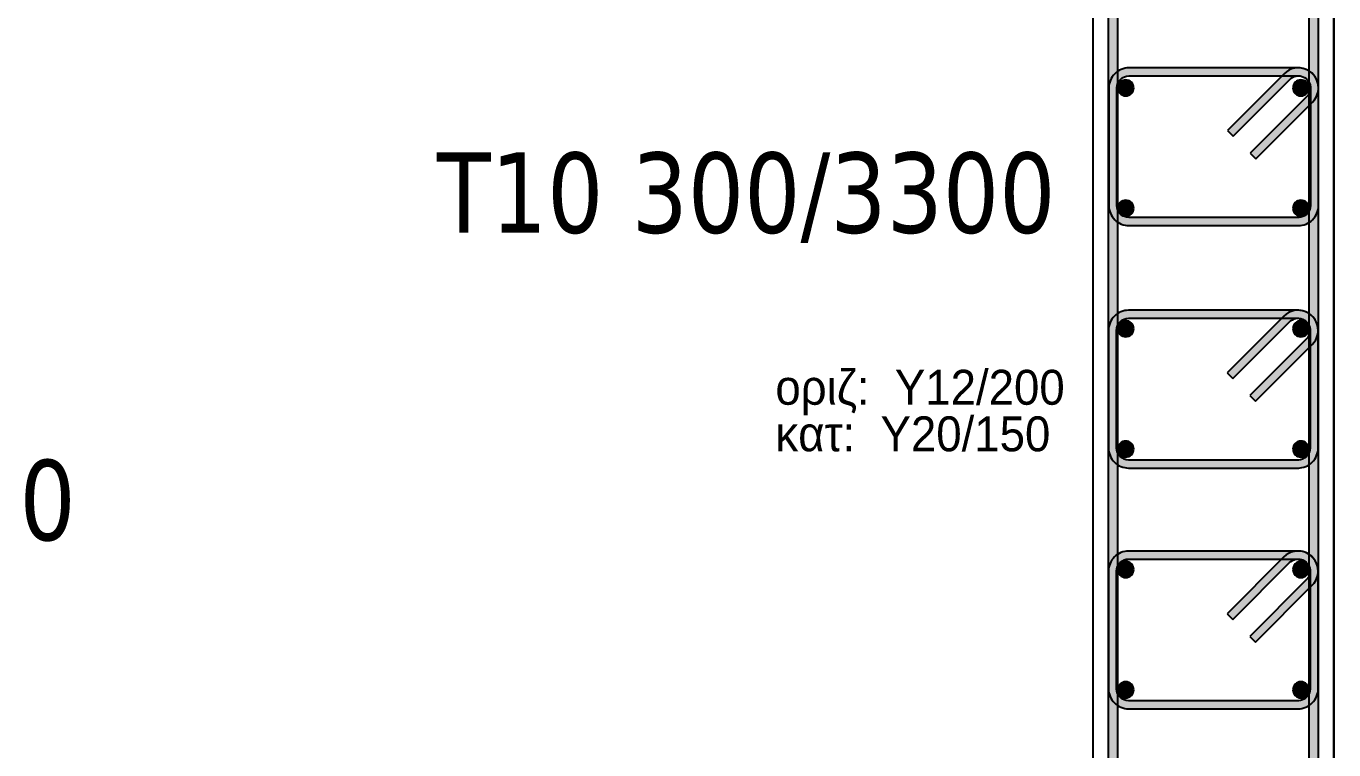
# Model space of a CAD drawing. Header units: millimetres. Extents: x -2171 to 1563, y -1758 to -1505.
# Drawn here: x -1766.68 to -1758.54, y -1605.69 to -1601.18 of the extents above; entities that cross this region are included whole.
import ezdxf

# ---------------------------------------------------------------- set-up
doc = ezdxf.new("R2010")
doc.units = ezdxf.units.MM
for name, color, linetype in [('Col_Det', 7, 'Continuous'), ('Col_Det_0', 7, 'Continuous'), ('Col_Det_Fill', 7, 'Continuous'), ('DIASTASEIS', 7, 'Continuous'), ('pinakaki', 153, 'Continuous')]:
    doc.layers.add(name, color=color, linetype=linetype)
doc.styles.add('S1Arl22_b_934_161', font='arial.ttf', dxfattribs={"width": 0.933629, "height": 0.002175})
doc.styles.get("Standard").update_dxf_attribs({"font": 'tahoma.ttf'})

# ---------------------------------------------------------------- blocks, each defined once
blk = doc.blocks.new('LINK 1')
at = {"layer": 'Col_Det_Fill'}
for points in [[(0.2181, -0.2502), (0.2181, -0.2002, 0.414214), (0.0931, -0.3252), (0.1431, -0.3252, -0.414214)], [(1.2711, -0.2502), (1.2711, -0.2002), (0.2114, -0.2002), (0.2114, -0.2502)], [(1.2193, -0.2721), (1.1839, -0.2368), (0.8304, -0.5903), (0.8657, -0.6257)], [(1.3473, -0.3252), (1.3973, -0.3252, 0.668179), (1.1839, -0.2368), (1.2193, -0.2721, -0.668179)], [(1.3253, -0.3782), (1.3607, -0.4136, 0.668179), (1.2723, -0.2002), (1.2723, -0.2502, -0.668179)], [(0.1431, -0.3252), (0.0931, -0.3252), (0.0931, -1.0566), (0.1431, -1.0566)], [(1.3473, -1.0579), (1.3973, -1.0579), (1.3973, -0.3252), (1.3473, -0.3252)], [(0.9718, -0.7318), (1.0071, -0.7671), (1.3607, -0.4136), (1.3253, -0.3782)], [(0.1431, -1.0579), (0.0931, -1.0579, 0.414214), (0.2181, -1.1829), (0.2181, -1.1329, -0.414214)], [(1.2723, -1.1329), (1.2723, -1.1829, 0.414214), (1.3973, -1.0579), (1.3473, -1.0579, -0.414214)], [(0.2171, -1.1329), (0.2171, -1.1829), (1.2745, -1.1829), (1.2745, -1.1329)]]:
    blk.add_hatch(color=252, dxfattribs=at).paths.add_polyline_path(points)
at = {"layer": 'Col_Det', "color": 7}
for points in [[(0.2181, -0.2002, 0.414214), (0.0931, -0.3252)], [(1.3973, -0.3252, 0.668179), (1.1839, -0.2368)], [(1.3607, -0.4136, 0.668179), (1.2723, -0.2002)], [(0.1431, -0.3252, -0.414214), (0.2181, -0.2502, -0.414214)], [(1.2193, -0.2721, -0.668179), (1.3473, -0.3252, -0.668179)], [(1.2723, -0.2502, -0.668179), (1.3253, -0.3782, -0.668179)], [(0.0931, -1.0579, 0.414214), (0.2181, -1.1829)], [(0.2181, -1.1329, -0.414214), (0.1431, -1.0579, -0.414214)], [(1.2723, -1.1829, 0.414214), (1.3973, -1.0579)], [(1.3473, -1.0579, -0.414214), (1.2723, -1.1329, -0.414214)]]:
    blk.add_lwpolyline(points, format="xyb", dxfattribs=at)
for points in [[(1.2778, -0.2002), (0.2181, -0.2002)], [(1.1839, -0.2368), (0.8304, -0.5903)], [(0.0931, -0.3252), (0.0931, -1.0579)], [(0.1431, -1.0579), (0.1431, -0.3252)], [(0.2181, -0.2502), (1.2778, -0.2502)], [(0.8657, -0.6257), (1.2193, -0.2721)], [(1.3473, -0.3252), (1.3473, -1.0579)], [(1.3973, -1.0579), (1.3973, -0.3252)], [(1.3253, -0.3782), (0.9718, -0.7318)], [(1.0071, -0.7671), (1.3607, -0.4136)], [(0.8304, -0.5903), (0.8657, -0.6257)], [(0.9718, -0.7318), (1.0071, -0.7671)], [(1.2778, -1.1329), (0.2181, -1.1329)], [(0.2181, -1.1829), (1.2778, -1.1829)]]:
    blk.add_lwpolyline(points, dxfattribs=at)

msp = doc.modelspace()

# ---------------------------------------------------------------- hatches: boundary and pattern name
at = {"layer": 'Col_Det_Fill'}
for color, points in [(252, [(-1759.8835, -1599.628), (-1759.9435, -1599.628), (-1759.9435, -1610.2518), (-1759.8835, -1610.2518)]), (252, [(-1758.6935, -1610.2518), (-1758.6335, -1610.2518), (-1758.6335, -1599.628), (-1758.6935, -1599.628)]), (252, [(-1759.8135, -1601.4902), (-1759.8135, -1601.4402, 0.414214), (-1759.9385, -1601.5652), (-1759.8885, -1601.5652, -0.414214)]), (252, [(-1758.7605, -1601.4902), (-1758.7605, -1601.4402), (-1759.8202, -1601.4402), (-1759.8202, -1601.4902)]), (252, [(-1758.8123, -1601.5121), (-1758.8477, -1601.4768), (-1759.2013, -1601.8303), (-1759.1659, -1601.8657)]), (252, [(-1758.6843, -1601.5652), (-1758.6343, -1601.5652, 0.668179), (-1758.8477, -1601.4768), (-1758.8123, -1601.5121, -0.668179)]), (252, [(-1758.7063, -1601.6182), (-1758.6709, -1601.6535, 0.668179), (-1758.7593, -1601.4402), (-1758.7593, -1601.4902, -0.668179)]), (252, [(-1759.8885, -1601.5652), (-1759.9385, -1601.5652), (-1759.9385, -1602.3652), (-1759.8885, -1602.3652)]), (133, [(-1759.8335, -1601.6153, 0.414214), (-1759.7835, -1601.5653, 0.414214), (-1759.8335, -1601.5153, 0.414214), (-1759.8835, -1601.5653, 0.414214)]), (133, [(-1758.7435, -1601.6153, 0.414214), (-1758.6935, -1601.5653, 0.414214), (-1758.7435, -1601.5153, 0.414214), (-1758.7935, -1601.5653, 0.414214)]), (252, [(-1758.6843, -1602.3652), (-1758.6343, -1602.3652), (-1758.6343, -1601.5652), (-1758.6843, -1601.5652)]), (252, [(-1759.0598, -1601.9717), (-1759.0245, -1602.0071), (-1758.6709, -1601.6535), (-1758.7063, -1601.6182)]), (252, [(-1759.8885, -1602.2978), (-1759.9385, -1602.2978, 0.414214), (-1759.8135, -1602.4228), (-1759.8135, -1602.3728, -0.414214)]), (133, [(-1759.8335, -1602.3652, 0.414214), (-1759.7835, -1602.3152, 0.414214), (-1759.8335, -1602.2652, 0.414214), (-1759.8835, -1602.3152, 0.414214)]), (133, [(-1758.7435, -1602.3652, 0.414214), (-1758.6935, -1602.3152, 0.414214), (-1758.7435, -1602.2652, 0.414214), (-1758.7935, -1602.3152, 0.414214)]), (252, [(-1758.7593, -1602.3728), (-1758.7593, -1602.4228, 0.414214), (-1758.6343, -1602.2978), (-1758.6843, -1602.2978, -0.414214)]), (252, [(-1759.8145, -1602.3728), (-1759.8145, -1602.4228), (-1758.7571, -1602.4228), (-1758.7571, -1602.3728)]), (133, [(-1759.8335, -1603.1151, 0.414214), (-1759.7835, -1603.0651, 0.414214), (-1759.8335, -1603.0151, 0.414214), (-1759.8835, -1603.0651, 0.414214)]), (133, [(-1758.7435, -1603.1151, 0.414214), (-1758.6935, -1603.0651, 0.414214), (-1758.7435, -1603.0151, 0.414214), (-1758.7935, -1603.0651, 0.414214)]), (133, [(-1759.8335, -1603.865, 0.414214), (-1759.7835, -1603.815, 0.414214), (-1759.8335, -1603.765, 0.414214), (-1759.8835, -1603.815, 0.414214)]), (133, [(-1758.7435, -1603.865, 0.414214), (-1758.6935, -1603.815, 0.414214), (-1758.7435, -1603.765, 0.414214), (-1758.7935, -1603.815, 0.414214)]), (133, [(-1759.8335, -1604.6149, 0.414214), (-1759.7835, -1604.5649, 0.414214), (-1759.8335, -1604.5149, 0.414214), (-1759.8835, -1604.5649, 0.414214)]), (133, [(-1758.7435, -1604.6149, 0.414214), (-1758.6935, -1604.5649, 0.414214), (-1758.7435, -1604.5149, 0.414214), (-1758.7935, -1604.5649, 0.414214)]), (133, [(-1759.8335, -1605.3648, 0.414214), (-1759.7835, -1605.3148, 0.414214), (-1759.8335, -1605.2648, 0.414214), (-1759.8835, -1605.3148, 0.414214)]), (133, [(-1758.7435, -1605.3648, 0.414214), (-1758.6935, -1605.3148, 0.414214), (-1758.7435, -1605.2648, 0.414214), (-1758.7935, -1605.3148, 0.414214)])]:
    msp.add_hatch(color=color, dxfattribs=at).paths.add_polyline_path(points)

# ---------------------------------------------------------------- linework, layer by layer
at = {"layer": 'Col_Det', "color": 7}
for points in [[(-1758.5385, -1613.1899), (-1758.5385, -1596.6899)], [(-1760.0385, -1597.9399), (-1760.0385, -1611.9399)], [(-1759.9435, -1599.628), (-1759.9435, -1610.2518)], [(-1759.8835, -1610.2518), (-1759.8835, -1599.628)], [(-1758.6935, -1599.628), (-1758.6935, -1610.2518)], [(-1758.6335, -1610.2518), (-1758.6335, -1599.628)], [(-1758.7538, -1601.4402), (-1759.8135, -1601.4402)], [(-1759.8135, -1601.4902), (-1758.7538, -1601.4902)], [(-1758.8477, -1601.4768), (-1759.2013, -1601.8303)], [(-1759.9385, -1601.5652), (-1759.9385, -1602.2978)], [(-1759.8885, -1602.2978), (-1759.8885, -1601.5652)], [(-1759.1659, -1601.8657), (-1758.8123, -1601.5121)], [(-1758.6843, -1601.5652), (-1758.6843, -1602.2978)], [(-1758.6343, -1602.2978), (-1758.6343, -1601.5652)], [(-1758.7063, -1601.6182), (-1759.0598, -1601.9717)], [(-1759.0245, -1602.0071), (-1758.6709, -1601.6535)], [(-1759.2013, -1601.8303), (-1759.1659, -1601.8657)], [(-1759.0598, -1601.9717), (-1759.0245, -1602.0071)], [(-1758.7538, -1602.3728), (-1759.8135, -1602.3728)], [(-1759.8135, -1602.4228), (-1758.7538, -1602.4228)]]:
    msp.add_lwpolyline(points, dxfattribs=at)
msp.add_lwpolyline([(-1770.0385, -1597.9399), (-1760.0385, -1597.9399), (-1760.0385, -1611.9399), (-1770.0385, -1611.9399)], close=True, dxfattribs=at)
for points in [[(-1759.8135, -1601.4402, 0.414214), (-1759.9385, -1601.5652)], [(-1759.8885, -1601.5652, -0.414214), (-1759.8135, -1601.4902, -0.414214)], [(-1758.6343, -1601.5652, 0.668179), (-1758.8477, -1601.4768)], [(-1758.8123, -1601.5121, -0.668179), (-1758.6843, -1601.5652, -0.668179)], [(-1758.6709, -1601.6535, 0.668179), (-1758.7593, -1601.4402)], [(-1758.7593, -1601.4902, -0.668179), (-1758.7063, -1601.6182, -0.668179)], [(-1759.8335, -1601.5153, 0.414214), (-1759.8835, -1601.5653, 0.414214)], [(-1759.8835, -1601.5653, 0.414214), (-1759.8335, -1601.6153, 0.414214)], [(-1759.7835, -1601.5653, 0.414214), (-1759.8335, -1601.5153, 0.414214)], [(-1759.8335, -1601.6153, 0.414214), (-1759.7835, -1601.5653, 0.414214)], [(-1758.7435, -1601.5153, 0.414214), (-1758.7935, -1601.5653, 0.414214)], [(-1758.7935, -1601.5653, 0.414214), (-1758.7435, -1601.6153, 0.414214)], [(-1758.6935, -1601.5653, 0.414214), (-1758.7435, -1601.5153, 0.414214)], [(-1758.7435, -1601.6153, 0.414214), (-1758.6935, -1601.5653, 0.414214)], [(-1759.9385, -1602.2978, 0.414214), (-1759.8135, -1602.4228)], [(-1759.8135, -1602.3728, -0.414214), (-1759.8885, -1602.2978, -0.414214)], [(-1759.8335, -1602.2652, 0.414214), (-1759.8835, -1602.3152, 0.414214)], [(-1759.8835, -1602.3152, 0.414214), (-1759.8335, -1602.3652, 0.414214)], [(-1759.7835, -1602.3152, 0.414214), (-1759.8335, -1602.2652, 0.414214)], [(-1759.8335, -1602.3652, 0.414214), (-1759.7835, -1602.3152, 0.414214)], [(-1758.7435, -1602.2652, 0.414214), (-1758.7935, -1602.3152, 0.414214)], [(-1758.7935, -1602.3152, 0.414214), (-1758.7435, -1602.3652, 0.414214)], [(-1758.7593, -1602.4228, 0.414214), (-1758.6343, -1602.2978)], [(-1758.6843, -1602.2978, -0.414214), (-1758.7593, -1602.3728, -0.414214)], [(-1758.6935, -1602.3152, 0.414214), (-1758.7435, -1602.2652, 0.414214)], [(-1758.7435, -1602.3652, 0.414214), (-1758.6935, -1602.3152, 0.414214)], [(-1759.8335, -1603.0151, 0.414214), (-1759.8835, -1603.0651, 0.414214)], [(-1759.7835, -1603.0651, 0.414214), (-1759.8335, -1603.0151, 0.414214)], [(-1758.7435, -1603.0151, 0.414214), (-1758.7935, -1603.0651, 0.414214)], [(-1758.6935, -1603.0651, 0.414214), (-1758.7435, -1603.0151, 0.414214)], [(-1759.8835, -1603.0651, 0.414214), (-1759.8335, -1603.1151, 0.414214)], [(-1759.8335, -1603.1151, 0.414214), (-1759.7835, -1603.0651, 0.414214)], [(-1758.7935, -1603.0651, 0.414214), (-1758.7435, -1603.1151, 0.414214)], [(-1758.7435, -1603.1151, 0.414214), (-1758.6935, -1603.0651, 0.414214)], [(-1759.8335, -1603.765, 0.414214), (-1759.8835, -1603.815, 0.414214)], [(-1759.7835, -1603.815, 0.414214), (-1759.8335, -1603.765, 0.414214)], [(-1758.7435, -1603.765, 0.414214), (-1758.7935, -1603.815, 0.414214)], [(-1758.6935, -1603.815, 0.414214), (-1758.7435, -1603.765, 0.414214)], [(-1759.8835, -1603.815, 0.414214), (-1759.8335, -1603.865, 0.414214)], [(-1759.8335, -1603.865, 0.414214), (-1759.7835, -1603.815, 0.414214)], [(-1758.7935, -1603.815, 0.414214), (-1758.7435, -1603.865, 0.414214)], [(-1758.7435, -1603.865, 0.414214), (-1758.6935, -1603.815, 0.414214)], [(-1759.8335, -1604.5149, 0.414214), (-1759.8835, -1604.5649, 0.414214)], [(-1759.7835, -1604.5649, 0.414214), (-1759.8335, -1604.5149, 0.414214)], [(-1758.7435, -1604.5149, 0.414214), (-1758.7935, -1604.5649, 0.414214)], [(-1758.6935, -1604.5649, 0.414214), (-1758.7435, -1604.5149, 0.414214)], [(-1759.8835, -1604.5649, 0.414214), (-1759.8335, -1604.6149, 0.414214)], [(-1759.8335, -1604.6149, 0.414214), (-1759.7835, -1604.5649, 0.414214)], [(-1758.7935, -1604.5649, 0.414214), (-1758.7435, -1604.6149, 0.414214)], [(-1758.7435, -1604.6149, 0.414214), (-1758.6935, -1604.5649, 0.414214)], [(-1759.8335, -1605.2648, 0.414214), (-1759.8835, -1605.3148, 0.414214)], [(-1759.8835, -1605.3148, 0.414214), (-1759.8335, -1605.3648, 0.414214)], [(-1759.7835, -1605.3148, 0.414214), (-1759.8335, -1605.2648, 0.414214)], [(-1759.8335, -1605.3648, 0.414214), (-1759.7835, -1605.3148, 0.414214)], [(-1758.7435, -1605.2648, 0.414214), (-1758.7935, -1605.3148, 0.414214)], [(-1758.7935, -1605.3148, 0.414214), (-1758.7435, -1605.3648, 0.414214)], [(-1758.6935, -1605.3148, 0.414214), (-1758.7435, -1605.2648, 0.414214)], [(-1758.7435, -1605.3648, 0.414214), (-1758.6935, -1605.3148, 0.414214)]]:
    msp.add_lwpolyline(points, format="xyb", dxfattribs=at)
at = {"layer": 'Col_Det_0', "color": 94}
msp.add_lwpolyline([(-1772.5385, -1596.6899), (-1758.5385, -1596.6899), (-1758.5385, -1614.4399), (-1772.5385, -1614.4399)], close=True, dxfattribs=at)

# ---------------------------------------------------------------- block references
at = {"layer": 'DIASTASEIS', "ltscale": 0.5}
for p in [(-1760.0336, -1602.7502), (-1760.0336, -1604.25)]:
    msp.add_blockref('LINK 1', p, dxfattribs=at)

# ---------------------------------------------------------------- texts
at = {"layer": 'Col_Det', "color": 7, "style": 'S1Arl22_b_934_161', "width": 0.933629}
for s, p in [('οριζ:  Y12/200', (-1762.0137, -1603.5388)), ('κατ:  Y20/150', (-1762.0137, -1603.8288))]:
    msp.add_text(s, height=0.2175, dxfattribs=at).set_placement(p)
at = {"layer": 'pinakaki', "color": 1, "width": 0.933629}
for s, p in [(' Τ10 300/3300 ', (-1764.296, -1602.4676)), (' Τ8 250/3300 ', (-1770.0426, -1604.3823))]:
    msp.add_text(s, height=0.5, dxfattribs=at).set_placement(p)

doc.saveas('drawing.dxf')
